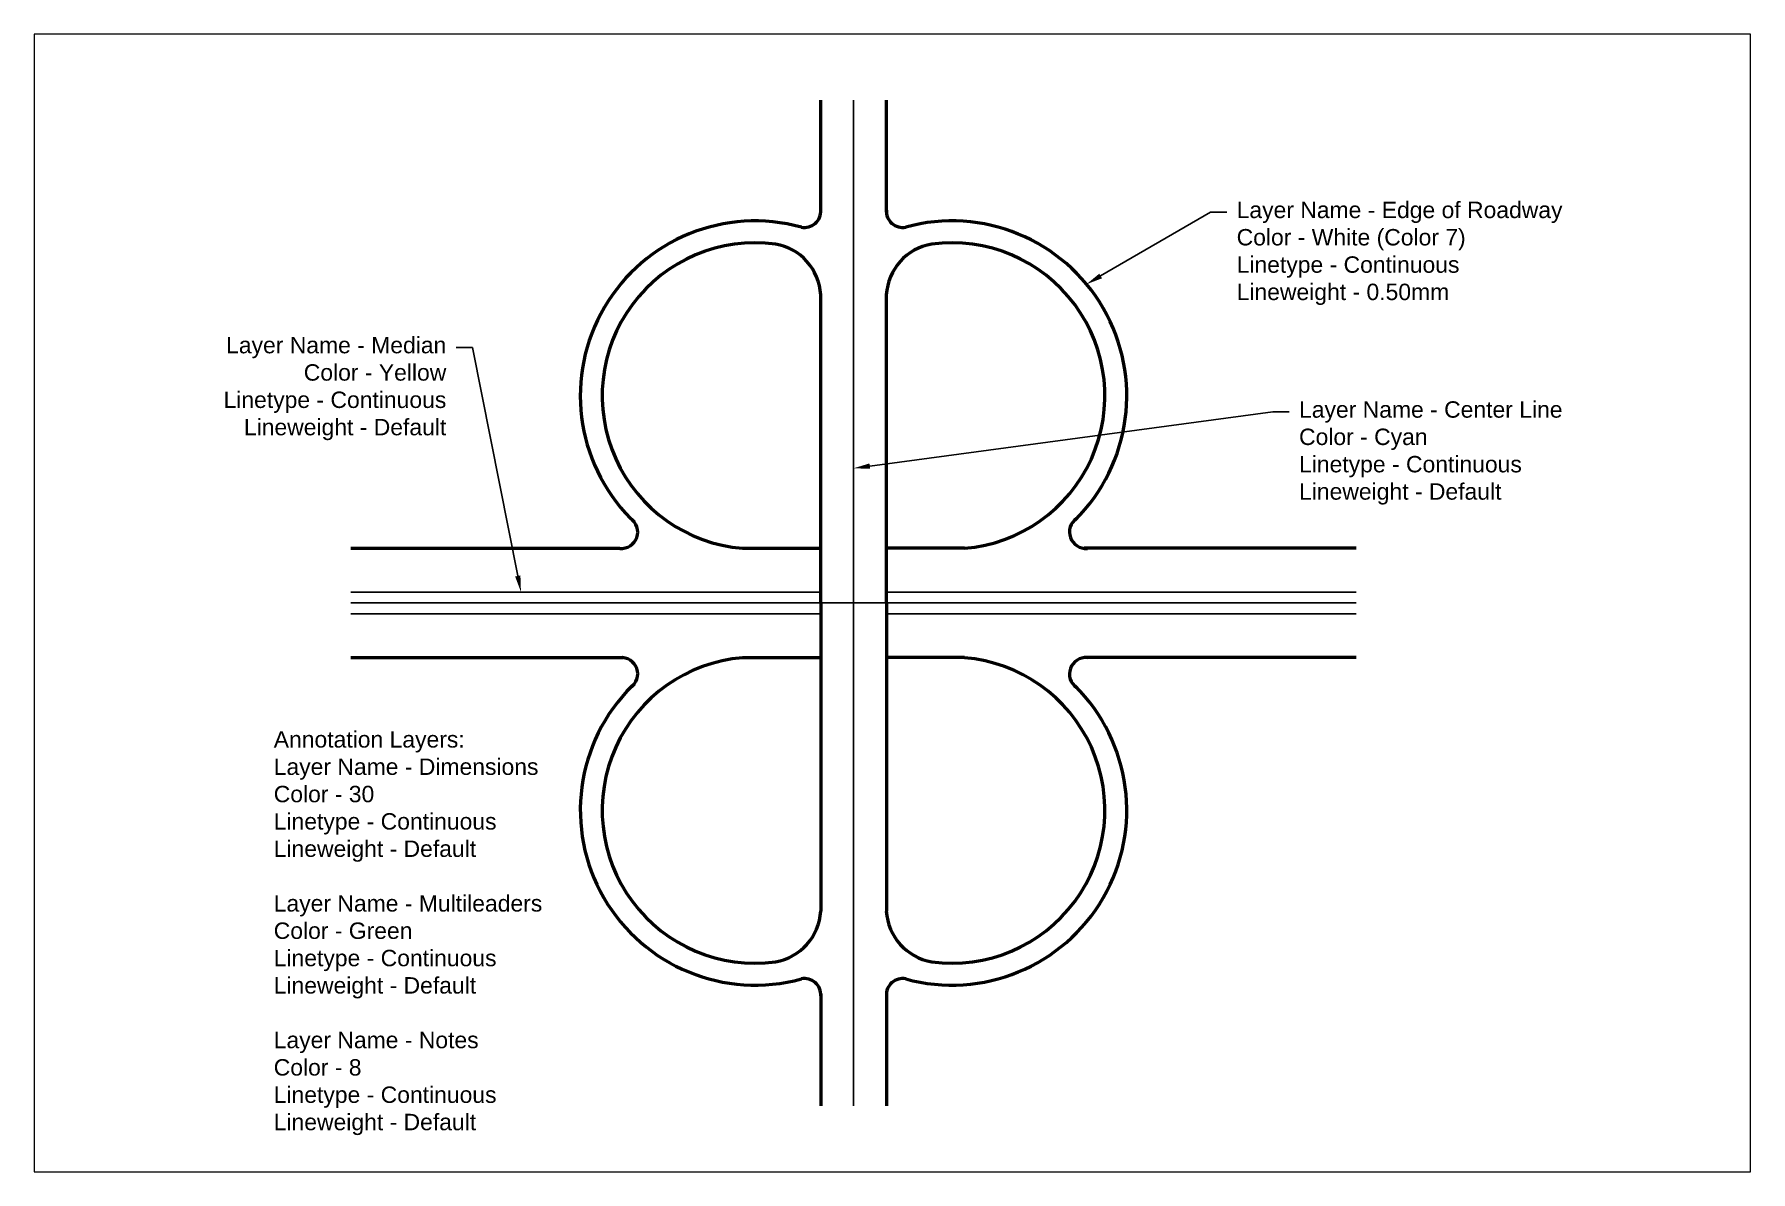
# Paper-space layout 'Layout2 (7)' of a CAD drawing. Header units: feet, sheet in inches. Extents: x 0.8 to 16.5, y 0.1 to 10.5.
# The model-space entities are those that its viewports show. They can reach past a viewport. Long polylines and large blocks are cut down to what shows.
import ezdxf
from ezdxf import colors
from ezdxf.entities.mleader import LeaderData, LeaderLine
from ezdxf.math import Vec2, Vec3

# ---------------------------------------------------------------- set-up
doc = ezdxf.new("R2010")
doc.units = ezdxf.units.FT
doc.header["$MEASUREMENT"] = 0
for name, color, linetype in [('Center Line', 4, 'Continuous'), ('Median', 2, 'Continuous'), ('Notes', 8, 'Continuous')]:
    doc.layers.add(name, color=color, linetype=linetype)
doc.layers.add('Edge of Roadway', color=7, linetype='Continuous', lineweight=50)
doc.layers.add('Viewport', color=1, linetype='Continuous', plot=False)
doc.styles.get("Standard").update_dxf_attribs({"font": 'Arial.ttf'})

msp = doc.modelspace()

# ---------------------------------------------------------------- linework, layer by layer
at = {"layer": 'Center Line', "linetype": 'Continuous'}
for q in [(21.4, 481.6), (21.4, 481.6), (-438.6, 21.6), (-438.6, 21.6), (21.4, -438.4), (481.4, 21.6), (21.4, -438.4), (481.4, 21.6)]:
    msp.add_line((21.4, 21.6), q, dxfattribs=at)
at = {"layer": 'Edge of Roadway', "linetype": 'Continuous'}
for p, q in [((-8.6, 379.2), (-8.6, 481.6)), ((51.4, 379.2), (51.4, 481.6)), ((-8.6, 21.6), (-8.6, 303.5)), ((51.4, 21.6), (51.4, 303.5)), ((-438.6, 71.6), (-192.5, 71.6)), ((-80.2, 71.6), (-8.6, 71.6)), ((-8.6, 21.6), (-8.6, 71.6)), ((51.4, 21.6), (51.4, 71.6)), ((123, 71.6), (51.4, 71.6)), ((481.4, 71.6), (232.5, 71.6)), ((-8.6, 21.6), (-8.6, -260.4)), ((-8.6, 21.6), (-8.6, -28.4)), ((51.4, 21.6), (51.4, -260.4)), ((51.4, 21.6), (51.4, -28.4)), ((-438.6, -28.4), (-189.7, -28.4)), ((-80.2, -28.4), (-8.6, -28.4)), ((123, -28.4), (51.4, -28.4)), ((481.4, -28.4), (232.5, -28.4)), ((-8.6, -336.1), (-8.6, -438.4)), ((51.4, -336.1), (51.4, -438.4))]:
    msp.add_line(p, q, dxfattribs=at)
for centre, radius, start, end in [((-23.6, 380.1), 15, 259.5436, 3.4335), ((66.4, 380.1), 15, 176.5665, 280.4564), ((-68.6, 211.1), 160, 74.6689, 224.5027), ((111.4, 211.1), 160, 314.74, 105.3311), ((-68.6, 211.1), 140, 82.4228, 265.2413), ((-58.5, 300.6), 50, 3.3607, 80.3563), ((101.3, 300.6), 50, 99.6437, 176.6393), ((111.4, 211.1), 140, 274.7587, 97.5772), ((-191.1, 86.5), 15, 264.528, 55.9955), ((233.9, 86.5), 15, 124.0045, 275.472), ((-68.6, -168), 140, 94.7587, 277.5772), ((-191.1, -43.4), 15, 304.0045, 95.472), ((111.4, -168), 140, 262.4228, 85.2413), ((233.9, -43.4), 15, 84.528, 235.9955), ((-68.6, -168), 160, 134.74, 285.3311), ((111.4, -168), 160, 254.6689, 45.26), ((-58.5, -257.4), 50, 279.6437, 356.6393), ((101.3, -257.4), 50, 183.3607, 260.3563), ((-23.6, -337), 15, 356.5665, 100.4564), ((66.4, -337), 15, 79.5436, 183.4335)]:
    msp.add_arc(centre, radius, start, end, dxfattribs=at)
at = {"layer": 'Median', "linetype": 'Continuous'}
for p, q in [((-438.6, 31.6), (-8.6, 31.6)), ((481.4, 31.6), (51.4, 31.6)), ((-438.6, 11.6), (-8.6, 11.6)), ((481.4, 11.6), (51.4, 11.6))]:
    msp.add_line(p, q, dxfattribs=at)

# ---------------------------------------------------------------- texts
at = {"layer": 'Notes', "linetype": 'Continuous', "insert": (-509.1, -95.7), "char_height": 15, "attachment_point": 1}
msp.add_mtext_dynamic_manual_height_columns('Annotation Layers:\\PLayer Name - Dimensions \\PColor - 30\\PLinetype - Continuous Lineweight - Default\\P\\PLayer Name - Multileaders Color - Green\\PLinetype - Continuous Lineweight - Default\\P\\PLayer Name - Notes \\PColor - 8\\PLinetype - Continuous Lineweight - Default', width=296.925, gutter_width=75, heights=[0], dxfattribs=at)

# ---------------------------------------------------------------- leaders
at = {"layer": 'Notes', "linetype": 'Continuous'}
ml = msp.add_multileader_mtext('Standard', dxfattribs=at)
ml.set_content('Layer Name - Edge of Roadway \\PColor - White (Color 7)\\PLinetype - Continuous \\PLineweight - 0.50mm', color=256)
ml.set_leader_properties()
ml.build(insert=Vec2(0, 0))
ml.multileader.update_dxf_attribs({"dogleg_length": 15, "arrow_head_size": 15})
ctx = ml.context
ctx.base_point, ctx.char_height, ctx.arrow_head_size, ctx.landing_gap_size, ctx.plane_origin = Vec3(362.9, 379.1), 15, 15, 9, Vec3(234.5, 313.2)
notes = []
notes.append((ctx, [(0, (1, 1, 0), (347.9, 379.1), (1, 0), 15, [(0, [(234.5, 313.2)], 0, [])])]))
ctx.mtext.insert, ctx.mtext.flow_direction = Vec3(371.9, 388.7), 5
ml = msp.add_multileader_mtext('Standard', dxfattribs=at)
ml.set_content('Layer Name - Median\\P Color - Yellow \\PLinetype - Continuous\\P Lineweight - Default', color=256)
ml.set_leader_properties()
ml.build(insert=Vec2(0, 0))
ml.multileader.update_dxf_attribs({"dogleg_length": 15, "arrow_head_size": 15})
ctx = ml.context
ctx.base_point, ctx.char_height, ctx.arrow_head_size, ctx.landing_gap_size, ctx.plane_origin = Vec3(-560.9, 255.3), 15, 15, 9, Vec3(-282.9, 31.6)
ctx.text_align_type = 2
notes.append((ctx, [(0, (1, 1, 0), (-327.2, 255.3), (-1, 0), 15, [(0, [(-282.9, 31.6)], 0, [])])]))
ctx.mtext.insert, ctx.mtext.alignment, ctx.mtext.flow_direction = Vec3(-351.2, 265), 3, 5
ml = msp.add_multileader_mtext('Standard', dxfattribs=at)
ml.set_content('Layer Name - Center Line \\PColor - Cyan\\PLinetype - Continuous\\PLineweight - Default', color=256)
ml.set_leader_properties()
ml.build(insert=Vec2(0, 0))
ml.multileader.update_dxf_attribs({"dogleg_length": 15, "arrow_head_size": 15})
ctx = ml.context
ctx.base_point, ctx.char_height, ctx.arrow_head_size, ctx.landing_gap_size, ctx.plane_origin = Vec3(420, 196.4), 15, 15, 9, Vec3(21.4, 144.8)
notes.append((ctx, [(0, (1, 1, 0), (405, 196.4), (1, 0), 15, [(0, [(21.4, 144.8)], 0, [])])]))
ctx.mtext.insert, ctx.mtext.flow_direction = Vec3(429, 206.1), 5
for ctx, leaders in notes:
    for number, flags, end, landing, length, lines in leaders:
        leader = LeaderData()
        leader.index, (leader.has_last_leader_line, leader.has_dogleg_vector, leader.attachment_direction) = number, flags
        leader.last_leader_point, leader.dogleg_vector, leader.dogleg_length = Vec3(end), Vec3(landing), length
        for number, points, colour, breaks in lines:
            line = LeaderLine()
            line.index, line.vertices, line.color, line.breaks = number, Vec3.list(points), colors.encode_raw_color(colour), breaks
            leader.lines.append(line)
        ctx.leaders.append(leader)

psp = doc.layouts.new('Layout2 (7)')

# ---------------------------------------------------------------- viewports
at = {"layer": 'Viewport', "linetype": 'Continuous'}
psp.add_viewport(center=(8.609, 5.321), size=(15.703, 10.40508), view_center_point=(57.012, 21.565), view_height=1040.508, dxfattribs=at)

doc.saveas('drawing.dxf')
